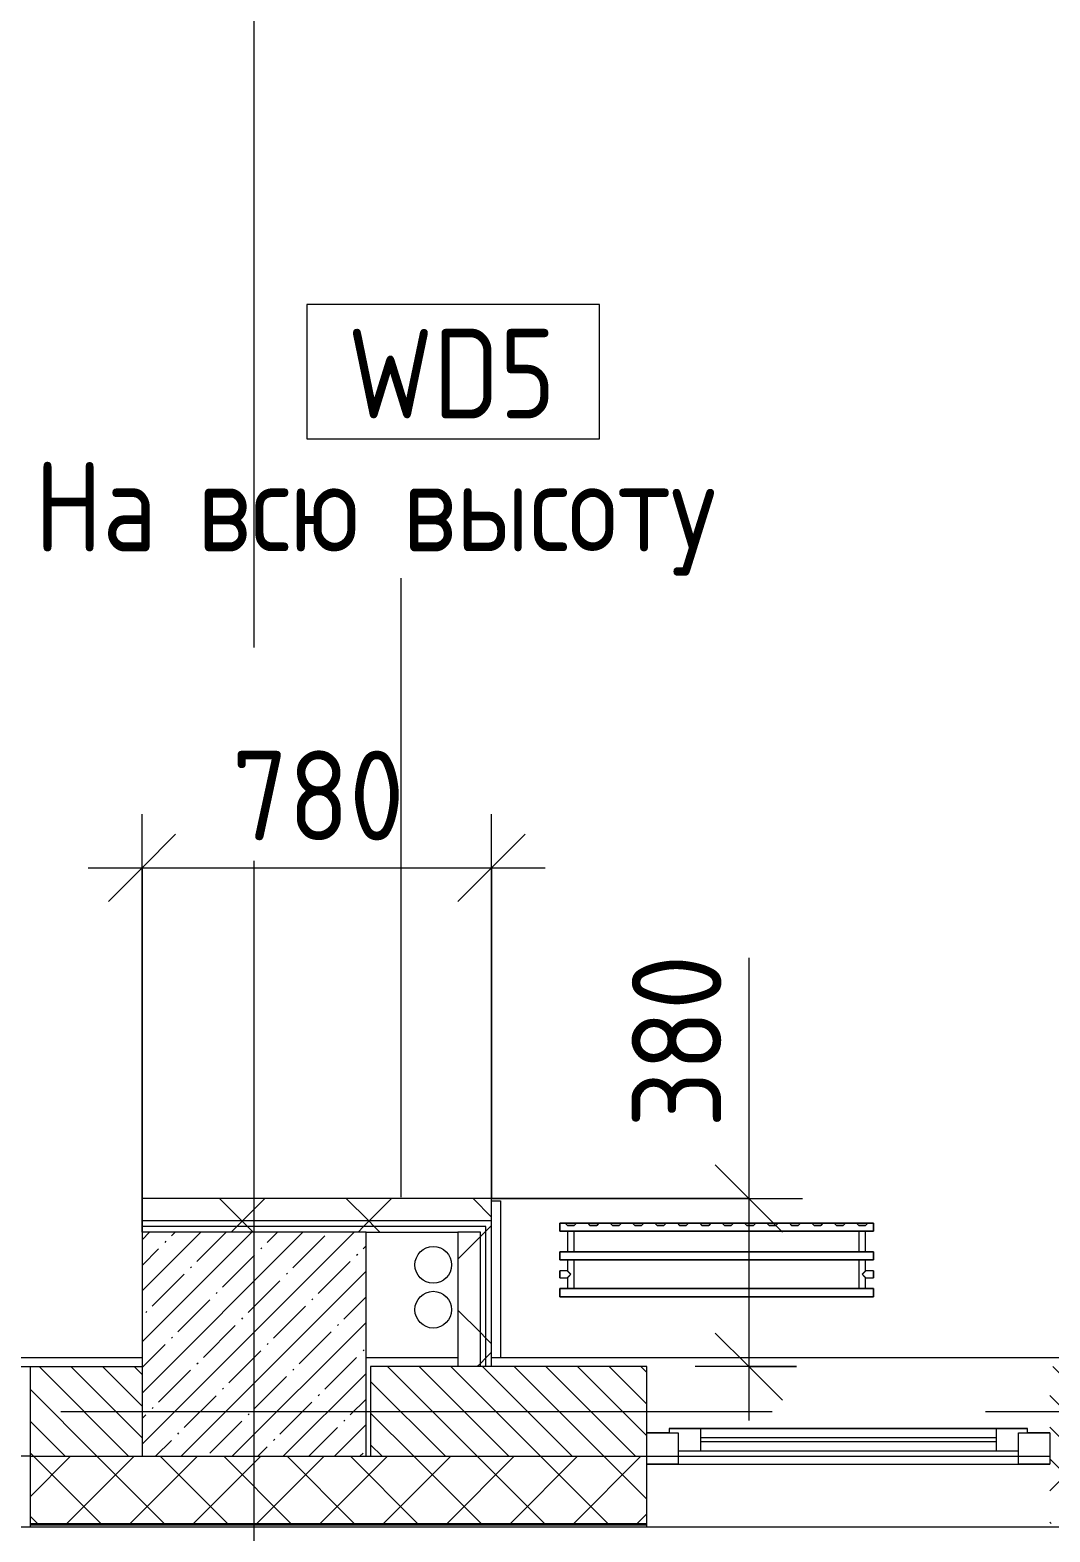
# Model space of a CAD drawing. Header units: millimetres. Extents: x 35143 to 244272, y -8553 to 29000.
# Drawn here: x 42660 to 44936, y -269 to 3083 of the extents above; entities that cross this region are included whole.
import ezdxf

# ---------------------------------------------------------------- set-up
doc = ezdxf.new("R2010")
doc.units = ezdxf.units.MM
doc.linetypes.add('Осевая', pattern=[3175, 635, -476.25, 1587.5, -476.25])
for name, color, linetype, lineweight in [('A-ANNO-DIMS', 7, 'Continuous', 9), ('A-ANNO-DIMS-100', 7, 'Continuous', 9), ('A-DETL', 7, 'Continuous', 9), ('A-GLAZ', 7, 'Continuous', 9), ('A-WALL', 7, 'Continuous', 9), ('A-WALL-1', 7, 'Continuous', 13), ('A-WALL-IDEN', 7, 'Continuous', 9), ('I-WALL', 7, 'Continuous', 9), ('S-COLS', 7, 'Continuous', 9), ('Оси', 7, 'Continuous', 9), ('Оси-2', 7, 'Осевая', 9)]:
    doc.layers.add(name, color=color, linetype=linetype, lineweight=lineweight)
for name, color, linetype, lineweight, true_color in [('A-FLOR-1', 7, 'Continuous', 9, 0xaaaaaa), ('A-WALL-2', 7, 'Continuous', 13, 0x008040), ('I-WALL-2', 7, 'Continuous', 9, 0x008040), ('M-EQPM-1', 7, 'Continuous', 9, 0xaaaaaa)]:
    doc.layers.add(name, color=color, linetype=linetype, lineweight=lineweight, true_color=true_color)
doc.styles.add('GOST Common_1', font='GOST_Common.ttf', dxfattribs={"width": 0.9, "height": 200})
doc.styles.add('ISOCPEUR_1', font='isocpeur.ttf', dxfattribs={"width": 0.9, "height": 200})
doc.dimstyles.new('ISO-2_0_0_9К_Средний_округл2', dxfattribs={"dimscale": 304.8, "dimtxt": 199.196235, "dimasz": 0.492126, "dimexe": 0.393701, "dimexo": 0, "dimgap": 0, "dimtad": 1, "dimdec": 0, "dimrnd": 10, "dimzin": 0, "dimdsep": 46, "dimtxsty": 'ISOCPEUR_1', "dimblk1": 'OBLIQUE', "dimblk2": 'OBLIQUE', "dimsah": 1, "dimcen": 0.09, "dimdle": 0.393701, "dimazin": 0, "dimtfac": 1, "dimtdec": 4, "dimtix": 1, "dimtmove": 0, "dimatfit": 3, "dimfxl": 1, "dimtvp": 1, "dimtolj": 1, "dimtzin": 0, "dimarcsym": 2})
doc.dimstyles.new('ISO-2_0_0_9К_Средний_округл2_1', dxfattribs={"dimscale": 304.8, "dimtxt": 199.196235, "dimasz": 0.492126, "dimexe": 0.393701, "dimexo": 0, "dimgap": 0, "dimtad": 1, "dimdec": 0, "dimrnd": 10, "dimzin": 0, "dimdsep": 46, "dimtxsty": 'ISOCPEUR_1', "dimblk1": 'OBLIQUE', "dimblk2": 'OBLIQUE', "dimsah": 1, "dimcen": 0.09, "dimdle": 0.393701, "dimazin": 0, "dimtfac": 1, "dimtdec": 4, "dimtix": 1, "dimtmove": 1, "dimatfit": 3, "dimfxl": 1, "dimtvp": 1, "dimtolj": 1, "dimtzin": 0, "dimarcsym": 2})
pattern_1 = [(135, (0, 0), (-35.35534, -35.35534), [])]
pattern_2 = [(45, (0, 0), (-141.4214, 141.4214), []), (135, (0, 0), (-141.4214, -141.4214), [])]

# ---------------------------------------------------------------- blocks, each defined once
blk = doc.blocks.new('BSC_Колонна _Прямоугольная - 500х500-V6-План монтажа стен и перегородок 2 этажа в осях 12-23')
at = {"layer": 'S-COLS'}
h = blk.add_hatch(dxfattribs=at)
h.set_pattern_fill('FP_7', color=256, style=0, pattern_type=2)
h.set_pattern_definition([(45, (-43160, -150), (-57.02463, 57.02463), []), (45, (-43102.975, -150), (-57.02463, 57.02463), [100.806, -20.161, 3.353, -16.808])])
h.paths.add_polyline_path([(-250, -250), (250, -250), (250, 250), (-250, 250), (-250, 184.5)])
for p, q in [((250, 250), (-250, 250)), ((-250, 250), (-250, -250)), ((250, -250), (250, 250)), ((-250, -250), (250, -250))]:
    blk.add_line(p, q, dxfattribs=at)
blk = doc.blocks.new('120_Окно_СКБ_1Ст - 120_Окно_СКБ_1Ст 900х2500_h_-20664874-План монтажа стен и перегородок 2 этажа в осях 12-23')
at = {"layer": 'A-GLAZ'}
for p, q in [((-450, -127), (-450, -57)), ((-450, -57), (-380, -57)), ((450, -57), (-450, -57)), ((-380, -57), (-380, -127)), ((380, -127), (380, -57)), ((380, -57), (450, -57)), ((450, -57), (450, -127)), ((380, -87), (-380, -87)), ((-380, -87), (-380, -127)), ((-330, -137), (-330, -87)), ((330, -137), (330, -87)), ((380, -127), (380, -87)), ((-380, -127), (-450, -127)), ((-450, -127), (-400, -127)), ((-380, -127), (-400, -127)), ((-400, -127), (-400, -137)), ((-330, -107), (330, -107)), ((330, -117), (-330, -117)), ((450, -127), (380, -127)), ((400, -127), (380, -127)), ((400, -127), (450, -127)), ((400, -137), (400, -127)), ((-400, -137), (400, -137)), ((400, -137), (-400, -137))]:
    blk.add_line(p, q, dxfattribs=at)
blk = doc.blocks.new('radiator_prado_classic_z_tip_30_po exemplyaru - Classic Z Тип 30-300-31134001-План монтажа стен и перегородок 2 этажа в осях 12-23')
at = {"layer": 'M-EQPM-1'}
for p, q in [((0, 228), (0, 210)), ((700, 228), (0, 228)), ((0, 210), (0, 228)), ((0, 228), (12.5, 228)), ((0, 210), (700, 210)), ((17.5, 210), (0, 210)), ((12.5, 228), (37.5, 228)), ((37.5, 228), (12.5, 228)), ((12.5, 228), (37.5, 228)), ((12.5, 228), (17.5, 223)), ((12.5, 228), (17.5, 223)), ((32.5, 223), (17.5, 223)), ((17.5, 223), (32.5, 223)), ((17.5, 210), (17.5, 164)), ((17.5, 210), (17.5, 164)), ((32.5, 210), (17.5, 210)), ((17.5, 210), (17.8, 210)), ((32.2, 210), (17.5, 210)), ((17.5, 210), (32.5, 210)), ((17.8, 210), (18.5, 210)), ((18.5, 210), (19.7, 210)), ((31.5, 210), (18.5, 210)), ((19.7, 210), (21.2, 210)), ((21.2, 210), (23.1, 210)), ((23.1, 210), (25, 210)), ((25, 210), (26.9, 210)), ((26.9, 210), (28.7, 210)), ((28.7, 210), (30.3, 210)), ((30.3, 210), (31.5, 210)), ((31.5, 210), (32.2, 210)), ((32.2, 210), (32.5, 210)), ((32.5, 210), (32.2, 210)), ((32.5, 223), (37.5, 228)), ((37.5, 228), (32.5, 223)), ((32.5, 164), (32.5, 210)), ((32.5, 164), (32.5, 210)), ((667.5, 210), (32.5, 210)), ((37.5, 228), (62.5, 228)), ((62.5, 228), (87.5, 228)), ((87.5, 228), (62.5, 228)), ((62.5, 228), (87.5, 228)), ((62.5, 228), (67.5, 223)), ((62.5, 228), (67.5, 223)), ((82.5, 223), (67.5, 223)), ((67.5, 223), (82.5, 223)), ((82.5, 223), (87.5, 228)), ((87.5, 228), (82.5, 223)), ((87.5, 228), (112.5, 228)), ((112.5, 228), (137.5, 228)), ((137.5, 228), (112.5, 228)), ((112.5, 228), (137.5, 228)), ((112.5, 228), (117.5, 223)), ((112.5, 228), (117.5, 223)), ((132.5, 223), (117.5, 223)), ((117.5, 223), (132.5, 223)), ((132.5, 223), (137.5, 228)), ((137.5, 228), (132.5, 223)), ((137.5, 228), (162.5, 228)), ((162.5, 228), (187.5, 228)), ((187.5, 228), (162.5, 228)), ((162.5, 228), (187.5, 228)), ((162.5, 228), (167.5, 223)), ((162.5, 228), (167.5, 223)), ((182.5, 223), (167.5, 223)), ((167.5, 223), (182.5, 223)), ((182.5, 223), (187.5, 228)), ((187.5, 228), (182.5, 223)), ((187.5, 228), (212.5, 228)), ((212.5, 228), (237.5, 228)), ((237.5, 228), (212.5, 228)), ((212.5, 228), (237.5, 228)), ((212.5, 228), (217.5, 223)), ((212.5, 228), (217.5, 223)), ((232.5, 223), (217.5, 223)), ((217.5, 223), (232.5, 223)), ((232.5, 223), (237.5, 228)), ((237.5, 228), (232.5, 223)), ((237.5, 228), (262.5, 228)), ((262.5, 228), (287.5, 228)), ((287.5, 228), (262.5, 228)), ((262.5, 228), (287.5, 228)), ((262.5, 228), (267.5, 223)), ((262.5, 228), (267.5, 223)), ((282.5, 223), (267.5, 223)), ((267.5, 223), (282.5, 223)), ((282.5, 223), (287.5, 228)), ((287.5, 228), (282.5, 223)), ((287.5, 228), (312.5, 228)), ((312.5, 228), (337.5, 228)), ((337.5, 228), (312.5, 228)), ((312.5, 228), (337.5, 228)), ((312.5, 228), (317.5, 223)), ((312.5, 228), (317.5, 223)), ((332.5, 223), (317.5, 223)), ((317.5, 223), (332.5, 223)), ((332.5, 223), (337.5, 228)), ((337.5, 228), (332.5, 223)), ((337.5, 228), (362.5, 228)), ((362.5, 228), (387.5, 228)), ((387.5, 228), (362.5, 228)), ((362.5, 228), (387.5, 228)), ((362.5, 228), (367.5, 223)), ((362.5, 228), (367.5, 223)), ((382.5, 223), (367.5, 223)), ((367.5, 223), (382.5, 223)), ((382.5, 223), (387.5, 228)), ((387.5, 228), (382.5, 223)), ((387.5, 228), (412.5, 228)), ((412.5, 228), (437.5, 228)), ((437.5, 228), (412.5, 228)), ((412.5, 228), (437.5, 228)), ((412.5, 228), (417.5, 223)), ((412.5, 228), (417.5, 223)), ((432.5, 223), (417.5, 223)), ((417.5, 223), (432.5, 223)), ((432.5, 223), (437.5, 228)), ((437.5, 228), (432.5, 223)), ((437.5, 228), (462.5, 228)), ((462.5, 228), (487.5, 228)), ((487.5, 228), (462.5, 228)), ((462.5, 228), (487.5, 228)), ((462.5, 228), (467.5, 223)), ((462.5, 228), (467.5, 223)), ((482.5, 223), (467.5, 223)), ((467.5, 223), (482.5, 223)), ((482.5, 223), (487.5, 228)), ((487.5, 228), (482.5, 223)), ((487.5, 228), (512.5, 228)), ((512.5, 228), (537.5, 228)), ((537.5, 228), (512.5, 228)), ((512.5, 228), (537.5, 228)), ((512.5, 228), (517.5, 223)), ((512.5, 228), (517.5, 223)), ((532.5, 223), (517.5, 223)), ((517.5, 223), (532.5, 223)), ((532.5, 223), (537.5, 228)), ((537.5, 228), (532.5, 223)), ((537.5, 228), (562.5, 228)), ((562.5, 228), (587.5, 228)), ((587.5, 228), (562.5, 228)), ((562.5, 228), (587.5, 228)), ((562.5, 228), (567.5, 223)), ((562.5, 228), (567.5, 223)), ((582.5, 223), (567.5, 223)), ((567.5, 223), (582.5, 223)), ((582.5, 223), (587.5, 228)), ((587.5, 228), (582.5, 223)), ((587.5, 228), (612.5, 228)), ((612.5, 228), (637.5, 228)), ((637.5, 228), (612.5, 228)), ((612.5, 228), (637.5, 228)), ((612.5, 228), (617.5, 223)), ((612.5, 228), (617.5, 223)), ((632.5, 223), (617.5, 223)), ((617.5, 223), (632.5, 223)), ((632.5, 223), (637.5, 228)), ((637.5, 228), (632.5, 223)), ((637.5, 228), (661.8, 228)), ((662.5, 228), (687.5, 228)), ((687.5, 228), (662.5, 228)), ((662.5, 228), (687.5, 228)), ((662.5, 228), (667.5, 223)), ((662.5, 228), (667.5, 223)), ((682.5, 223), (667.5, 223)), ((667.5, 223), (682.5, 223)), ((667.5, 210), (667.5, 164)), ((667.5, 210), (667.5, 164)), ((682.2, 210), (667.5, 210)), ((667.5, 210), (682.5, 210)), ((678.7, 210), (667.5, 210)), ((667.5, 210), (682.5, 210)), ((681.5, 210), (668.5, 210)), ((682.5, 210), (678.7, 210)), ((682.5, 210), (682.2, 210)), ((682.5, 223), (687.5, 228)), ((687.5, 228), (682.5, 223)), ((682.5, 164), (682.5, 210)), ((682.5, 164), (682.5, 210)), ((700, 210), (682.5, 210)), ((687.5, 228), (700, 228)), ((700, 210), (700, 228)), ((700, 228), (700, 210)), ((700, 164), (0, 164)), ((0, 164), (0, 146)), ((0, 146), (0, 164)), ((0, 164), (17.5, 164)), ((0, 146), (700, 146)), ((17.5, 146), (0, 146)), ((32.5, 164), (17.5, 164)), ((17.5, 164), (32.5, 164)), ((32.5, 164), (17.5, 164)), ((17.5, 164), (32.5, 164)), ((17.5, 146), (17.5, 121.5)), ((17.5, 146), (17.5, 121.5)), ((17.5, 146), (31.5, 146)), ((28.7, 146), (17.5, 146)), ((17.5, 146), (17.8, 146)), ((32.5, 146), (17.5, 146)), ((17.8, 146), (32.5, 146)), ((18.5, 164), (31.5, 164)), ((31.5, 146), (18.5, 146)), ((30.3, 146), (28.7, 146)), ((32.5, 146), (30.3, 146)), ((31.5, 146), (32.2, 146)), ((32.2, 146), (32.5, 146)), ((32.5, 164), (667.5, 164)), ((32.5, 82), (32.5, 146)), ((32.5, 82), (32.5, 146)), ((667.5, 146), (32.5, 146)), ((676.9, 164), (667.5, 164)), ((667.5, 164), (682.5, 164)), ((682.5, 164), (667.5, 164)), ((667.5, 164), (682.5, 164)), ((667.5, 146), (667.5, 82)), ((667.5, 146), (667.5, 82)), ((667.5, 146), (682.5, 146)), ((682.5, 146), (667.5, 146)), ((667.5, 146), (681.5, 146)), ((682.5, 146), (667.5, 146)), ((668.5, 164), (681.5, 164)), ((681.5, 146), (668.5, 146)), ((681.5, 164), (676.9, 164)), ((682.2, 164), (681.5, 164)), ((681.5, 146), (682.5, 146)), ((682.5, 164), (682.2, 164)), ((682.5, 164), (700, 164)), ((682.5, 121.5), (682.5, 146)), ((682.5, 121.5), (682.5, 146)), ((700, 146), (682.5, 146)), ((700, 146), (700, 164)), ((700, 164), (700, 146)), ((17.5, 121.5), (0, 121.5)), ((17.5, 121.5), (0, 121.5)), ((0, 121.5), (0, 121.2)), ((0, 106.5), (0, 121.5)), ((0, 121.2), (0, 106.8)), ((0, 121.2), (0, 120.5)), ((0, 120.5), (0, 121.2)), ((0, 121.2), (0, 121.2)), ((0, 120.5), (0, 119.3)), ((0, 119.3), (0, 120.5)), ((0, 119.3), (0, 117.8)), ((0, 117.8), (0, 119.3)), ((0, 117.8), (0, 115.9)), ((0, 115.9), (0, 117.8)), ((0, 115.9), (0, 114)), ((0, 114), (0, 115.9)), ((0, 114), (0, 112.1)), ((0, 112.1), (0, 114)), ((0, 112.1), (0, 110.2)), ((0, 110.2), (0, 112.1)), ((0, 110.2), (0, 108.7)), ((0, 108.7), (0, 110.2)), ((0, 108.7), (0, 106.8)), ((0, 106.8), (0, 108.7)), ((0, 106.8), (0, 106.5)), ((0, 106.8), (0, 106.8)), ((0, 106.5), (17.5, 106.5)), ((0, 106.5), (17.5, 106.5)), ((17.5, 106.5), (17.5, 82)), ((17.5, 106.5), (17.5, 82)), ((700, 121.5), (682.5, 121.5)), ((700, 121.5), (682.5, 121.5)), ((682.5, 82), (682.5, 106.5)), ((682.5, 106.5), (700, 106.5)), ((682.5, 82), (682.5, 106.5)), ((682.5, 106.5), (700, 106.5)), ((700, 121.5), (700, 106.5)), ((700, 121.2), (700, 121.5)), ((700, 121.5), (700, 121.2)), ((700, 121.2), (700, 121.5)), ((700, 106.8), (700, 121.2)), ((700, 121.2), (700, 106.8)), ((700, 106.8), (700, 121.2)), ((700, 106.5), (700, 106.8)), ((700, 106.8), (700, 106.5)), ((700, 106.5), (700, 106.8)), ((700, 82), (0, 82)), ((0, 82), (0, 64)), ((0, 64), (0, 82)), ((0, 82), (17.5, 82)), ((18.5, 82), (17.5, 82)), ((17.5, 82), (32.5, 82)), ((32.5, 82), (17.5, 82)), ((17.5, 82), (32.5, 82)), ((19.7, 82), (18.5, 82)), ((18.5, 82), (31.5, 82)), ((21.2, 82), (19.7, 82)), ((32.5, 82), (21.2, 82)), ((32.5, 82), (667.5, 82)), ((676.9, 82), (667.5, 82)), ((667.5, 82), (682.5, 82)), ((669.7, 82), (667.5, 82)), ((667.5, 82), (682.5, 82)), ((668.5, 82), (681.5, 82)), ((676.9, 82), (669.7, 82)), ((678.7, 82), (676.9, 82)), ((682.5, 82), (676.9, 82)), ((682.2, 82), (678.7, 82)), ((682.5, 82), (682.2, 82)), ((682.5, 82), (700, 82)), ((700, 64), (700, 82)), ((700, 82), (700, 64)), ((700, 64), (0, 64)), ((0, 64), (700, 64))]:
    blk.add_line(p, q, dxfattribs=at)
for points, knots in [([(17.8, 121.2), (17.7, 121.3), (17.7, 121.3), (17.5, 121.5), (17.5, 121.5), (17.5, 121.5)], [0.8571429, 0.8571429, 0.8571429, 0.8571429, 0.8928571, 0.9285714, 1, 1, 1, 1]), ([(17.5, 121.5), (17.5, 121.5), (17.5, 121.5), (17.7, 121.3), (17.7, 121.3), (17.8, 121.2)], [0, 0, 0, 0, 0.0714286, 0.1071429, 0.1428571, 0.1428571, 0.1428571, 0.1428571]), ([(17.5, 121.5), (17.5, 121.5), (17.5, 121.5), (17.7, 121.3), (17.7, 121.3), (17.8, 121.2)], [0, 0, 0, 0, 0.0714286, 0.1071429, 0.1428571, 0.1428571, 0.1428571, 0.1428571]), ([(25, 114), (24.5, 114.5), (23.6, 115.4), (22.4, 116.6), (21.6, 117.4), (21.1, 117.9), (20.8, 118.2), (20.5, 118.5), (20.2, 118.8), (19.8, 119.1), (19.6, 119.4), (19.3, 119.7), (19, 120), (18.7, 120.3), (18.5, 120.5), (18.3, 120.7), (18.1, 120.9), (17.9, 121.1), (17.8, 121.2), (17.7, 121.3), (17.5, 121.5), (17.5, 121.5), (17.5, 121.5)], [0, 0, 0, 0, 0.142857, 0.285714, 0.357143, 0.392857, 0.428571, 0.464286, 0.5, 0.535714, 0.571429, 0.607143, 0.642857, 0.678571, 0.714286, 0.75, 0.785714, 0.821429, 0.857143, 0.892857, 0.928571, 1, 1, 1, 1]), ([(17.5, 106.5), (17.5, 106.5), (17.5, 106.5), (17.7, 106.7), (17.8, 106.8), (17.9, 106.9), (18.1, 107.1), (18.3, 107.3), (18.5, 107.5), (18.7, 107.7), (19, 108), (19.3, 108.3), (19.6, 108.6), (19.8, 108.9), (20.3, 109.3), (20.7, 109.7), (21.1, 110.1), (21.6, 110.6), (22.4, 111.4), (23.6, 112.6), (24.5, 113.5), (25, 114)], [0, 0, 0, 0, 0.071429, 0.107143, 0.142857, 0.178571, 0.214286, 0.25, 0.285714, 0.321429, 0.357143, 0.392857, 0.428571, 0.464286, 0.5, 0.571429, 0.607143, 0.642857, 0.714286, 0.857143, 1, 1, 1, 1]), ([(17.5, 106.5), (17.5, 106.5), (17.5, 106.5), (17.7, 106.7), (17.7, 106.7), (17.8, 106.8)], [0, 0, 0, 0, 0.0714286, 0.1071429, 0.1428571, 0.1428571, 0.1428571, 0.1428571]), ([(17.8, 106.8), (17.7, 106.7), (17.7, 106.7), (17.5, 106.5), (17.5, 106.5), (17.5, 106.5)], [0.8571429, 0.8571429, 0.8571429, 0.8571429, 0.8928571, 0.9285714, 1, 1, 1, 1]), ([(17.8, 106.8), (17.7, 106.7), (17.7, 106.7), (17.5, 106.5), (17.5, 106.5), (17.5, 106.5)], [0.8571429, 0.8571429, 0.8571429, 0.8571429, 0.8928571, 0.9285714, 1, 1, 1, 1]), ([(17.8, 121.2), (17.8, 121.2), (17.9, 121.1), (18.1, 120.9), (18.3, 120.7), (18.5, 120.5), (18.7, 120.3), (19, 120), (19.3, 119.7), (19.6, 119.4), (19.8, 119.1), (20.3, 118.7), (20.7, 118.3), (21.1, 117.9), (21.6, 117.4), (22.4, 116.6), (23.1, 115.9), (23.6, 115.4)], [0.1428571, 0.1428571, 0.1428571, 0.1428571, 0.1785714, 0.2142857, 0.25, 0.2857143, 0.3214286, 0.3571429, 0.3928571, 0.4285714, 0.4642857, 0.5, 0.5714286, 0.6071429, 0.6428571, 0.7142857, 0.8571429, 0.8571429, 0.8571429, 0.8571429]), ([(17.8, 106.8), (17.8, 106.8), (17.9, 106.9), (18.1, 107.1), (18.3, 107.3), (18.5, 107.5), (18.7, 107.7), (19, 108), (19.3, 108.3), (19.6, 108.6), (19.9, 108.8), (20.3, 109.3), (20.6, 109.6), (20.8, 109.8)], [0.1428571, 0.1428571, 0.1428571, 0.1428571, 0.1785714, 0.2142857, 0.25, 0.2857143, 0.3214286, 0.3571429, 0.3928571, 0.4285714, 0.4642857, 0.5, 0.5714286, 0.5714286, 0.5714286, 0.5714286]), ([(19.6, 119.4), (19.7, 119.3), (19.9, 119.2), (20.3, 118.7), (20.6, 118.4), (20.8, 118.2)], [0.4285714, 0.4285714, 0.4285714, 0.4285714, 0.4642857, 0.5, 0.5714286, 0.5714286, 0.5714286, 0.5714286]), ([(22.1, 116.9), (21.9, 117.1), (21.6, 117.4), (21.1, 117.9), (20.9, 118.1), (20.8, 118.2)], [0.2857143, 0.2857143, 0.2857143, 0.2857143, 0.3571429, 0.3928571, 0.4285714, 0.4285714, 0.4285714, 0.4285714]), ([(20.8, 118.2), (20.9, 118.1), (21.1, 117.9), (21.6, 117.4), (21.9, 117.1), (22.1, 116.9)], [0.5714286, 0.5714286, 0.5714286, 0.5714286, 0.6071429, 0.6428571, 0.7142857, 0.7142857, 0.7142857, 0.7142857]), ([(20.8, 109.8), (20.9, 109.9), (21.1, 110.1), (21.6, 110.6), (21.9, 110.9), (22.1, 111.1)], [0.5714286, 0.5714286, 0.5714286, 0.5714286, 0.6071429, 0.6428571, 0.7142857, 0.7142857, 0.7142857, 0.7142857]), ([(22.1, 111.1), (21.9, 110.9), (21.6, 110.6), (21.1, 110.1), (20.9, 109.9), (20.8, 109.8)], [0.2857143, 0.2857143, 0.2857143, 0.2857143, 0.3571429, 0.3928571, 0.4285714, 0.4285714, 0.4285714, 0.4285714]), ([(22.1, 111.1), (21.9, 110.9), (21.6, 110.6), (21.1, 110.1), (20.9, 109.9), (20.8, 109.8)], [0.2857143, 0.2857143, 0.2857143, 0.2857143, 0.3571429, 0.3928571, 0.4285714, 0.4285714, 0.4285714, 0.4285714]), ([(675, 114), (675.5, 114.5), (676.4, 115.4), (677.6, 116.6), (678.4, 117.4), (678.9, 117.9), (679.2, 118.2), (679.5, 118.5), (679.8, 118.8), (680.1, 119.2), (680.4, 119.4), (680.7, 119.7), (681, 120), (681.3, 120.3), (681.5, 120.5), (681.7, 120.7), (681.9, 120.9), (682.1, 121.1), (682.2, 121.2), (682.3, 121.3), (682.5, 121.5), (682.5, 121.5), (682.5, 121.5)], [0, 0, 0, 0, 0.142857, 0.285714, 0.357143, 0.392857, 0.428571, 0.464286, 0.5, 0.535714, 0.571429, 0.607143, 0.642857, 0.678571, 0.714286, 0.75, 0.785714, 0.821429, 0.857143, 0.892857, 0.928571, 1, 1, 1, 1]), ([(682.5, 106.5), (682.5, 106.5), (682.5, 106.5), (682.3, 106.7), (682.2, 106.8), (682.1, 106.9), (681.9, 107.1), (681.7, 107.3), (681.5, 107.5), (681.3, 107.7), (681, 108), (680.7, 108.3), (680.4, 108.6), (680.1, 108.8), (679.7, 109.3), (679.3, 109.7), (678.9, 110.1), (678.4, 110.6), (677.6, 111.4), (676.4, 112.6), (675.5, 113.5), (675, 114)], [0, 0, 0, 0, 0.071429, 0.107143, 0.142857, 0.178571, 0.214286, 0.25, 0.285714, 0.321429, 0.357143, 0.392857, 0.428571, 0.464286, 0.5, 0.571429, 0.607143, 0.642857, 0.714286, 0.857143, 1, 1, 1, 1]), ([(682.2, 121.2), (682.2, 121.2), (682.1, 121.1), (681.9, 120.9), (681.7, 120.7), (681.5, 120.5), (681.3, 120.3), (681, 120), (680.7, 119.7), (680.4, 119.4), (680.1, 119.2), (679.7, 118.7), (679.3, 118.3), (678.9, 117.9), (678.4, 117.4), (677.6, 116.6), (676.9, 115.9), (676.4, 115.4)], [0.1428571, 0.1428571, 0.1428571, 0.1428571, 0.1785714, 0.2142857, 0.25, 0.2857143, 0.3214286, 0.3571429, 0.3928571, 0.4285714, 0.4642857, 0.5, 0.5714286, 0.6071429, 0.6428571, 0.7142857, 0.8571429, 0.8571429, 0.8571429, 0.8571429]), ([(682.2, 121.2), (682.2, 121.2), (682.1, 121.1), (681.9, 120.9), (681.7, 120.7), (681.5, 120.5), (681.3, 120.3), (681, 120), (680.7, 119.7), (680.4, 119.4), (680.1, 119.2), (679.7, 118.7), (679.3, 118.3), (678.9, 117.9), (678.4, 117.4), (677.6, 116.6), (676.9, 115.9), (676.4, 115.4)], [0.1428571, 0.1428571, 0.1428571, 0.1428571, 0.1785714, 0.2142857, 0.25, 0.2857143, 0.3214286, 0.3571429, 0.3928571, 0.4285714, 0.4642857, 0.5, 0.5714286, 0.6071429, 0.6428571, 0.7142857, 0.8571429, 0.8571429, 0.8571429, 0.8571429]), ([(676.4, 115.4), (676.9, 115.9), (677.6, 116.6), (678.4, 117.4), (678.9, 117.9), (679.2, 118.2), (679.5, 118.5), (679.8, 118.8), (680.1, 119.2), (680.4, 119.4), (680.7, 119.7), (681, 120), (681.3, 120.3), (681.5, 120.5), (681.7, 120.7), (681.9, 120.9), (682.1, 121.1), (682.2, 121.2), (682.2, 121.2)], [0.1428571, 0.1428571, 0.1428571, 0.1428571, 0.2857143, 0.3571429, 0.3928571, 0.4285714, 0.4642857, 0.5, 0.5357143, 0.5714286, 0.6071429, 0.6428571, 0.6785714, 0.7142857, 0.75, 0.7857143, 0.8214286, 0.8571429, 0.8571429, 0.8571429, 0.8571429]), ([(677.9, 111.1), (678.1, 110.9), (678.4, 110.6), (678.9, 110.1), (679.2, 109.8), (679.5, 109.5), (679.8, 109.2), (680.1, 108.8), (680.4, 108.6), (680.7, 108.3), (681, 108), (681.3, 107.7), (681.5, 107.5), (681.7, 107.3), (681.9, 107.1), (682.1, 106.9), (682.2, 106.8), (682.2, 106.8)], [0.2857143, 0.2857143, 0.2857143, 0.2857143, 0.3571429, 0.3928571, 0.4285714, 0.4642857, 0.5, 0.5357143, 0.5714286, 0.6071429, 0.6428571, 0.6785714, 0.7142857, 0.75, 0.7857143, 0.8214286, 0.8571429, 0.8571429, 0.8571429, 0.8571429]), ([(677.9, 111.1), (678.1, 110.9), (678.4, 110.6), (678.9, 110.1), (679.2, 109.8), (679.5, 109.5), (679.8, 109.2), (680.1, 108.8), (680.4, 108.6), (680.7, 108.3), (681, 108), (681.3, 107.7), (681.5, 107.5), (681.7, 107.3), (681.9, 107.1), (682.1, 106.9), (682.2, 106.8), (682.2, 106.8)], [0.2857143, 0.2857143, 0.2857143, 0.2857143, 0.3571429, 0.3928571, 0.4285714, 0.4642857, 0.5, 0.5357143, 0.5714286, 0.6071429, 0.6428571, 0.6785714, 0.7142857, 0.75, 0.7857143, 0.8214286, 0.8571429, 0.8571429, 0.8571429, 0.8571429]), ([(682.2, 106.8), (682.2, 106.8), (682.1, 106.9), (681.9, 107.1), (681.7, 107.3), (681.5, 107.5), (681.3, 107.7), (681, 108), (680.7, 108.3), (680.4, 108.6), (680.1, 108.8), (679.7, 109.3), (679.3, 109.7), (678.9, 110.1), (678.4, 110.6), (678.1, 110.9), (677.9, 111.1)], [0.1428571, 0.1428571, 0.1428571, 0.1428571, 0.1785714, 0.2142857, 0.25, 0.2857143, 0.3214286, 0.3571429, 0.3928571, 0.4285714, 0.4642857, 0.5, 0.5714286, 0.6071429, 0.6428571, 0.7142857, 0.7142857, 0.7142857, 0.7142857]), ([(682.5, 121.5), (682.5, 121.5), (682.5, 121.5), (682.3, 121.3), (682.3, 121.3), (682.2, 121.2)], [0, 0, 0, 0, 0.0714286, 0.1071429, 0.1428571, 0.1428571, 0.1428571, 0.1428571]), ([(682.5, 121.5), (682.5, 121.5), (682.5, 121.5), (682.3, 121.3), (682.3, 121.3), (682.2, 121.2)], [0, 0, 0, 0, 0.0714286, 0.1071429, 0.1428571, 0.1428571, 0.1428571, 0.1428571]), ([(682.2, 121.2), (682.3, 121.3), (682.3, 121.3), (682.5, 121.5), (682.5, 121.5), (682.5, 121.5)], [0.8571429, 0.8571429, 0.8571429, 0.8571429, 0.8928571, 0.9285714, 1, 1, 1, 1]), ([(682.2, 106.8), (682.3, 106.7), (682.3, 106.7), (682.5, 106.5), (682.5, 106.5), (682.5, 106.5)], [0.8571429, 0.8571429, 0.8571429, 0.8571429, 0.8928571, 0.9285714, 1, 1, 1, 1]), ([(682.2, 106.8), (682.3, 106.7), (682.3, 106.7), (682.5, 106.5), (682.5, 106.5), (682.5, 106.5)], [0.8571429, 0.8571429, 0.8571429, 0.8571429, 0.8928571, 0.9285714, 1, 1, 1, 1]), ([(682.5, 106.5), (682.5, 106.5), (682.5, 106.5), (682.3, 106.7), (682.3, 106.7), (682.2, 106.8)], [0, 0, 0, 0, 0.0714286, 0.1071429, 0.1428571, 0.1428571, 0.1428571, 0.1428571])]:
    blk.add_open_spline(points, degree=3, knots=knots, dxfattribs=at)
for points in [[(20.8, 118.2), (20.7, 118.3), (20.5, 118.5), (20.2, 118.8), (19.9, 119.2), (19.6, 119.4), (19.3, 119.7), (19, 120), (18.7, 120.3), (18.5, 120.5), (18.3, 120.7), (18.1, 120.9), (17.9, 121.1), (17.8, 121.2), (17.8, 121.2)], [(17.8, 121.2), (17.8, 121.2), (17.9, 121.1), (18.1, 120.9), (18.3, 120.7), (18.5, 120.5), (18.7, 120.3), (19, 120), (19.3, 119.7), (19.5, 119.5), (19.6, 119.4)], [(20.8, 109.8), (20.7, 109.7), (20.5, 109.5), (20.2, 109.2), (19.9, 108.8), (19.6, 108.6), (19.3, 108.3), (19, 108), (18.7, 107.7), (18.5, 107.5), (18.3, 107.3), (18.1, 107.1), (17.9, 106.9), (17.8, 106.8), (17.8, 106.8)], [(18.5, 107.5), (18.4, 107.4), (18.3, 107.3), (18.1, 107.1), (17.9, 106.9), (17.8, 106.8), (17.8, 106.8)], [(19.6, 108.6), (19.5, 108.5), (19.3, 108.3), (19, 108), (18.7, 107.7), (18.6, 107.6), (18.5, 107.5)], [(20.8, 109.8), (20.7, 109.7), (20.5, 109.5), (20.2, 109.2), (19.8, 108.9), (19.7, 108.7), (19.6, 108.6)], [(23.6, 115.4), (23.1, 115.9), (22.6, 116.4), (22.1, 116.9)], [(22.1, 116.9), (22.6, 116.4), (23.1, 115.9), (23.6, 115.4)], [(25, 114), (24.5, 113.5), (23.6, 112.6), (22.6, 111.6), (22.1, 111.1)], [(22.1, 111.1), (22.6, 111.6), (23.1, 112.1), (23.6, 112.6)], [(23.6, 112.6), (23.1, 112.1), (22.6, 111.6), (22.1, 111.1)], [(25, 114), (24.5, 114.5), (24, 115), (23.6, 115.4)], [(23.6, 115.4), (24, 115), (24.5, 114.5), (25, 114)], [(23.6, 115.4), (24, 115), (24.5, 114.5), (25, 114)], [(23.6, 112.6), (24, 113), (24.5, 113.5), (25, 114)], [(25, 114), (24.5, 113.5), (24, 113), (23.6, 112.6)], [(676.4, 115.4), (676, 115), (675.5, 114.5), (675, 114)], [(676.4, 115.4), (676, 115), (675.5, 114.5), (675, 114)], [(675, 114), (675.5, 114.5), (676, 115), (676.4, 115.4)], [(675, 114), (675.5, 113.5), (676.4, 112.6), (677.4, 111.6), (677.9, 111.1)], [(675, 114), (675.5, 113.5), (676.4, 112.6), (677.4, 111.6), (677.9, 111.1)], [(677.9, 111.1), (677.4, 111.6), (676.4, 112.6), (675.5, 113.5), (675, 114)]]:
    blk.add_open_spline(points, degree=3, dxfattribs=at)
blk = doc.blocks.new('DIMBLOCK35-План монтажа стен и перегородок 2 этажа в осях 12-23')
at = {"layer": 'A-ANNO-DIMS-100'}
for p, q in [((42910, 400), (42910, 1333.3)), ((43690, 475), (43690, 1333.3)), ((42790, 1213.3), (43810, 1213.3)), ((42910, 1213.3), (42910, 400)), ((43690, 1213.3), (43690, 475))]:
    blk.add_line(p, q, dxfattribs=at)
at = {"layer": 'A-ANNO-DIMS-100', "lineweight": 20}
for p, q in [((42910, 1213.3), (42985, 1288.3)), ((43690, 1213.3), (43765, 1288.3)), ((42910, 1213.3), (42835, 1138.3)), ((43690, 1213.3), (43615, 1138.3))]:
    blk.add_line(p, q, dxfattribs=at)
at = {"layer": 'A-ANNO-DIMS-100', "color": 0, "insert": (43110.4, 1474.6), "char_height": 200, "width": 455.087, "attachment_point": 1, "line_spacing_factor": 1.149209, "style": 'ISOCPEUR_1'}
blk.add_mtext('780', dxfattribs=at)
blk = doc.blocks.new('_Oblique')
at = {"color": 0, "linetype": 'ByBlock', "lineweight": -2}
blk.add_line((-0.5, -0.5), (0.5, 0.5), dxfattribs=at)
blk = doc.blocks.new('DIMBLOCK36-План монтажа стен и перегородок 2 этажа в осях 12-23')
at = {"layer": 'A-ANNO-DIMS-100'}
for p, q in [((44264.4, 1012.4), (44264.4, 533.2)), ((44264.4, 595), (44264.4, -20)), ((44264.4, 533.2), (44264.4, 287.5)), ((43690, 475), (44384.4, 475)), ((44264.4, 475), (43690, 475)), ((44370.5, 100), (44144.4, 100)), ((44264.4, 100), (44370.5, 100))]:
    blk.add_line(p, q, dxfattribs=at)
at = {"layer": 'A-ANNO-DIMS-100', "lineweight": 20}
for p, q in [((44264.4, 475), (44189.4, 550)), ((44264.4, 475), (44339.4, 400)), ((44264.4, 100), (44189.4, 175)), ((44264.4, 100), (44339.4, 25))]:
    blk.add_line(p, q, dxfattribs=at)
at = {"layer": 'A-ANNO-DIMS-100', "color": 0, "insert": (44003.1, 633.2), "char_height": 200, "width": 455.087, "attachment_point": 1, "rotation": 90, "line_spacing_factor": 1.149209, "style": 'ISOCPEUR_1'}
blk.add_mtext('380', dxfattribs=at)
blk = doc.blocks.new('М_стена2 - Типоразмер-30678229-План монтажа стен и перегородок 2 этажа в осях 12-23')
at = {"layer": 'A-WALL-IDEN'}
for p, q in [((3.258, 1.523), (-3.273, 1.523)), ((-3.273, 1.523), (-3.273, -1.477)), ((3.258, -1.477), (3.258, 1.523)), ((-3.273, -1.477), (3.258, -1.477))]:
    blk.add_line(p, q, dxfattribs=at)

msp = doc.modelspace()

# ---------------------------------------------------------------- hatches: boundary and pattern name
at = {"layer": 'A-WALL'}
h = msp.add_hatch(dxfattribs=at)
h.set_pattern_fill('FP_20', color=256, style=0, pattern_type=2)
h.set_pattern_definition(pattern_1)
h.paths.add_polyline_path([(42910, -100), (42910, 100), (42660, 100), (42660, -100), (42683.7, -100)])
h.paths.add_polyline_path([(39050, -100), (39560, -100), (39560, 100), (39050, 100), (39050, 45)])
h = msp.add_hatch(dxfattribs=at)
h.set_pattern_fill('FP_20', color=256, style=0, pattern_type=2)
h.set_pattern_definition(pattern_1)
h.paths.add_polyline_path([(44036.3, -100), (44036.3, 100), (43420, 100), (43420, -100), (43775.9, -100)])
h.paths.add_polyline_path([(45232.1, -100), (45310, -100), (45310, 100), (44936.3, 100), (44936.3, -100)])
h = msp.add_hatch(dxfattribs=at)
h.set_pattern_fill('FP_21', color=256, style=0, pattern_type=2)
h.set_pattern_definition([(45, (0, 0), (-70.71068, 70.71068), []), (135, (0, 0), (-70.71068, -70.71068), [])])
h.paths.add_polyline_path([(75700, -250), (75700, -100), (71560, -100), (71560, -250), (75449.1, -250)])
h.paths.add_polyline_path([(70660, -250), (70660, -100), (67060, -100), (67060, -250), (70352.2, -250)])
h.paths.add_polyline_path([(65983.5, -250), (66160, -250), (66160, -100), (65160, -100), (65160, -250), (65910, -250)])
h.paths.add_polyline_path([(61614.8, -250), (62060, -250), (62060, -100), (60910, -100), (60910, -250)])
h.paths.add_polyline_path([(58810, -250), (58810, -100), (58060, -100), (58060, -250), (58702.3, -250)])
h.paths.add_polyline_path([(57160, -250), (57160, -100), (56410, -100), (56410, -250), (56910, -250)])
h.paths.add_polyline_path([(52877.4, -250), (53310, -250), (53310, -100), (51910, -100), (51910, -250), (52149.3, -250)])
h.paths.add_polyline_path([(47410, -250), (48810, -250), (48810, -100), (47410, -100)])
h.paths.add_polyline_path([(43411.8, -250), (44036.3, -250), (44036.3, -100), (42660, -100), (42660, -250), (42683.7, -250)])
h.paths.add_polyline_path([(45310, -250), (45310, -100), (44936.3, -100), (44936.3, -250)])
h.paths.add_polyline_path([(39043.1, -250), (39560, -250), (39560, -100), (38742.7, -100), (38742.7, -250)])
at = {"layer": 'I-WALL-2'}
h = msp.add_hatch(dxfattribs=at)
h.set_pattern_fill('FP_58', color=256, style=0, pattern_type=2)
h.set_pattern_definition(pattern_2)
h.paths.add_polyline_path([(43690, 425), (43690, 475), (42910, 475), (42910, 425), (43411.8, 425)])
h = msp.add_hatch(dxfattribs=at)
h.set_pattern_fill('FP_58', color=256, style=0, pattern_type=2)
h.set_pattern_definition(pattern_2)
h.paths.add_polyline_path([(43677.5, 412.5), (43690, 412.5), (43690, 425), (42910, 425), (42910, 412.5), (43411.8, 412.5)])
h = msp.add_hatch(dxfattribs=at)
h.set_pattern_fill('FP_58', color=256, style=0, pattern_type=2)
h.set_pattern_definition(pattern_2)
h.paths.add_polyline_path([(43677.5, 400), (43677.5, 412.5), (42910, 412.5), (42910, 400), (43665, 400)])
h = msp.add_hatch(dxfattribs=at)
h.set_pattern_fill('FP_58', color=256, style=0, pattern_type=2)
h.set_pattern_definition(pattern_2)
h.paths.add_polyline_path([(43677.5, 100), (43690, 100), (43690, 412.5), (43677.5, 412.5), (43677.5, 334.5)])
h = msp.add_hatch(dxfattribs=at)
h.set_pattern_fill('FP_58', color=256, style=0, pattern_type=2)
h.set_pattern_definition(pattern_2)
h.paths.add_polyline_path([(43665, 100), (43665, 400), (43615, 400), (43615, 100)])
h = msp.add_hatch(dxfattribs=at)
h.set_pattern_fill('FP_58', color=256, style=0, pattern_type=2)
h.set_pattern_definition(pattern_2)
h.paths.add_polyline_path([(43677.5, 100), (43677.5, 400), (43665, 400), (43665, 100)])

# ---------------------------------------------------------------- linework, layer by layer
at = {"layer": 'A-DETL'}
for centre in [(43560, 327.1), (43560, 227.1)]:
    msp.add_circle(centre, 41, dxfattribs=at)
at = {"layer": 'A-FLOR-1'}
for p, q in [((43690, 470), (43710, 470)), ((43710, 470), (43710, 120))]:
    msp.add_line(p, q, dxfattribs=at)
at = {"layer": 'A-WALL'}
for p, q in [((39050, 100), (42910, 100)), ((42660, 100), (42660, -258)), ((44036.3, 100), (43420, 100)), ((43420, 100), (43420, -100)), ((44036.3, -258), (44036.3, 100)), ((43410, -100), (44936.3, -100)), ((58060, -258), (38742.7, -258))]:
    msp.add_line(p, q, dxfattribs=at)
at = {"layer": 'A-WALL-1'}
for p, q in [((42660, -100), (42910, -100)), ((43420, -100), (44036.3, -100)), ((42660, -250), (44036.3, -250)), ((42660, -253), (44036.3, -253))]:
    msp.add_line(p, q, dxfattribs=at)
at = {"layer": 'A-WALL-2'}
for p, q in [((43690, 425), (42910, 425)), ((43677.5, 412.5), (42910, 412.5)), ((43677.5, 100), (43677.5, 412.5)), ((43665, 400), (43615, 400)), ((43665, 100), (43665, 400))]:
    msp.add_line(p, q, dxfattribs=at)
at = {"layer": 'A-WALL-IDEN'}
msp.add_line((43488.4, 477.9), (43488.4, 1859.8), dxfattribs=at)
at = {"layer": 'I-WALL'}
for p, q in [((39290, 120), (42910, 120)), ((43410, 120), (43615, 120)), ((43690, 120), (47410, 120)), ((42660, -100), (39560, -100))]:
    msp.add_line(p, q, dxfattribs=at)
at = {"layer": 'I-WALL-2'}
for p, q in [((43690, 475), (42910, 475)), ((42910, 475), (42910, 400)), ((43690, 100), (43690, 475)), ((43410, 400), (43615, 400)), ((43615, 400), (43615, 100))]:
    msp.add_line(p, q, dxfattribs=at)
at = {"layer": 'Оси'}
msp.add_line((43160, -1906.3), (43160, 593.7), dxfattribs=at)
at = {"layer": 'Оси-2'}
for p, q in [((43160, 593.7), (43160, 24898.1)), ((38442.5, 0), (82250, 0))]:
    msp.add_line(p, q, dxfattribs=at)

# ---------------------------------------------------------------- block references
at = {"layer": 'A-GLAZ', "rotation": 180}
msp.add_blockref('120_Окно_СКБ_1Ст - 120_Окно_СКБ_1Ст 900х2500_h_-20664874-План монтажа стен и перегородок 2 этажа в осях 12-23', (44486.3, -175), dxfattribs=at)
at = {"layer": 'A-WALL-IDEN', "xscale": 99.99999999999993, "yscale": 99.99999999999993, "zscale": 99.99999999999993}
msp.add_blockref('М_стена2 - Типоразмер-30678229-План монтажа стен и перегородок 2 этажа в осях 12-23', (43605, 2318.2), dxfattribs=at)
at = {"layer": 'M-EQPM-1'}
msp.add_blockref('radiator_prado_classic_z_tip_30_po exemplyaru - Classic Z Тип 30-300-31134001-План монтажа стен и перегородок 2 этажа в осях 12-23', (43842.2, 192), dxfattribs=at)
at = {"layer": 'S-COLS'}
msp.add_blockref('BSC_Колонна _Прямоугольная - 500х500-V6-План монтажа стен и перегородок 2 этажа в осях 12-23', (43160, 150), dxfattribs=at)

# ---------------------------------------------------------------- texts
at = {"layer": 'A-WALL-IDEN', "char_height": 200, "attachment_point": 1, "style": 'GOST Common_1'}
for s, insert, width in [('WD5', (43368.5, 2416.3), 584.43), ('На', (42669.8, 2119.4), 360.759), ('\\fGOST Common|b0|i0|c204|p34|;\\W.9; ', (42967.5, 2119.4), 79.367), ('\\fGOST Common|b0|i0|c204|p34|;\\W.9; ', (43425.9, 2119.4), 79.367), ('всю', (43033, 2119.4), 476.202), ('высоту', (43491.4, 2119.4), 981.265)]:
    msp.add_mtext(s, dxfattribs=dict(at, insert=insert, width=width))

# ---------------------------------------------------------------- dimensions: what is measured, and where the dimension line sits
at = {"layer": 'A-ANNO-DIMS'}
dim = msp.add_linear_dim(base=(43690, 1213.3), p1=(42910, 400), p2=(43690, 475), dimstyle='ISO-2_0_0_9К_Средний_округл2', override={"dimpost": '<>', "dimfxl": 783.597473}, dxfattribs=at)
dim.commit()
dim.dimension.update_dxf_attribs({"geometry": 'DIMBLOCK35-План монтажа стен и перегородок 2 этажа в осях 12-23', "text_midpoint": (43300, 1313.3)})
dim = msp.add_linear_dim(base=(44264.4, 100), p1=(43690, 475), p2=(44370.5, 100), angle=90, dimstyle='ISO-2_0_0_9К_Средний_округл2_1', override={"dimpost": '<>', "dimfxl": 776.959279}, dxfattribs=at)
dim.commit()
dim.dimension.update_dxf_attribs({"geometry": 'DIMBLOCK36-План монтажа стен и перегородок 2 этажа в осях 12-23', "text_midpoint": (44136.4, 860.7), "dimtype": 160, "text_rotation": 90})

doc.saveas('drawing.dxf')
